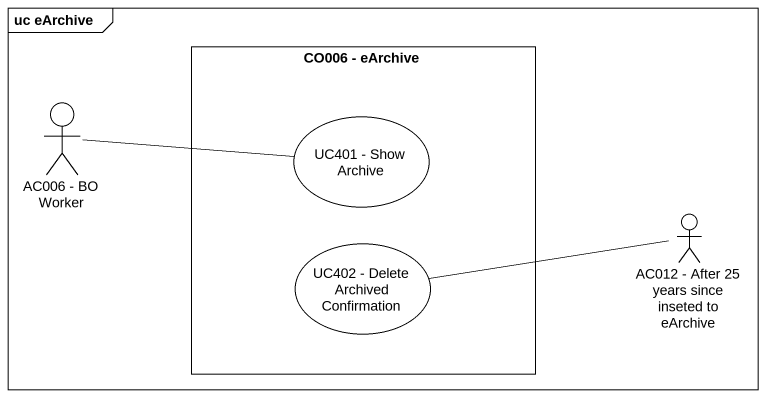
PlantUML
@startuml
mainframe uc eArchive
rectangle "CO006 - eArchive" as CO006_eArchive {
  usecase "UC401 - Show Archive" as UC401_Show_Archive
  usecase "UC402 - Delete Archived Confirmation" as UC402_Delete_Archived
}
actor "AC006 - BO Worker" as AC006_BO_Worker
actor "AC012 - After 25 years since inseted to eArchive" as AC012_After_25_years_since
AC006_BO_Worker -right- UC401_Show_Archive
AC012_After_25_years_since -left- UC402_Delete_Archived
@enduml
